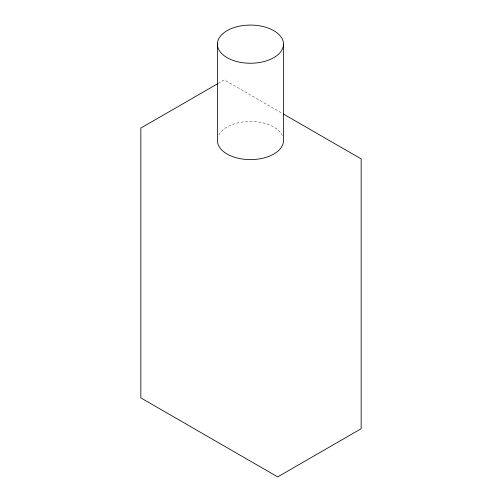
<?xml version="1.0" encoding="UTF-8"?>
<svg xmlns="http://www.w3.org/2000/svg" width="502" height="502" viewBox="0 0 502 502"><rect width="100%" height="100%" fill="white"/><g stroke="black" fill="none" stroke-linecap="round" stroke-linejoin="round"><path stroke-width="0.38" stroke-dasharray="2.51 1.88" d="M218.188 83.414L224.294 79.887L282.563 113.527M218.841 134.944A33.044 19.076 0 0 1 251.069 121.453A33.044 19.076 0 0 1 282.381 135.64"/><path stroke-width="0.75" d="M217.51 83.809L140.842 128.073L140.842 397.885L277.706 476.9L361.158 428.721L361.158 158.908L283.241 113.923M283.467 44.841A33.044 19.076 0 0 1 232.922 60.34A33.044 19.076 0 0 1 234.936 27.315A33.044 19.076 0 0 1 283.467 44.841L283.467 141.2A33.044 19.076 0 0 1 249.274 159.598A33.044 19.076 0 0 1 217.416 139.857L217.416 43.492"/></g></svg>
